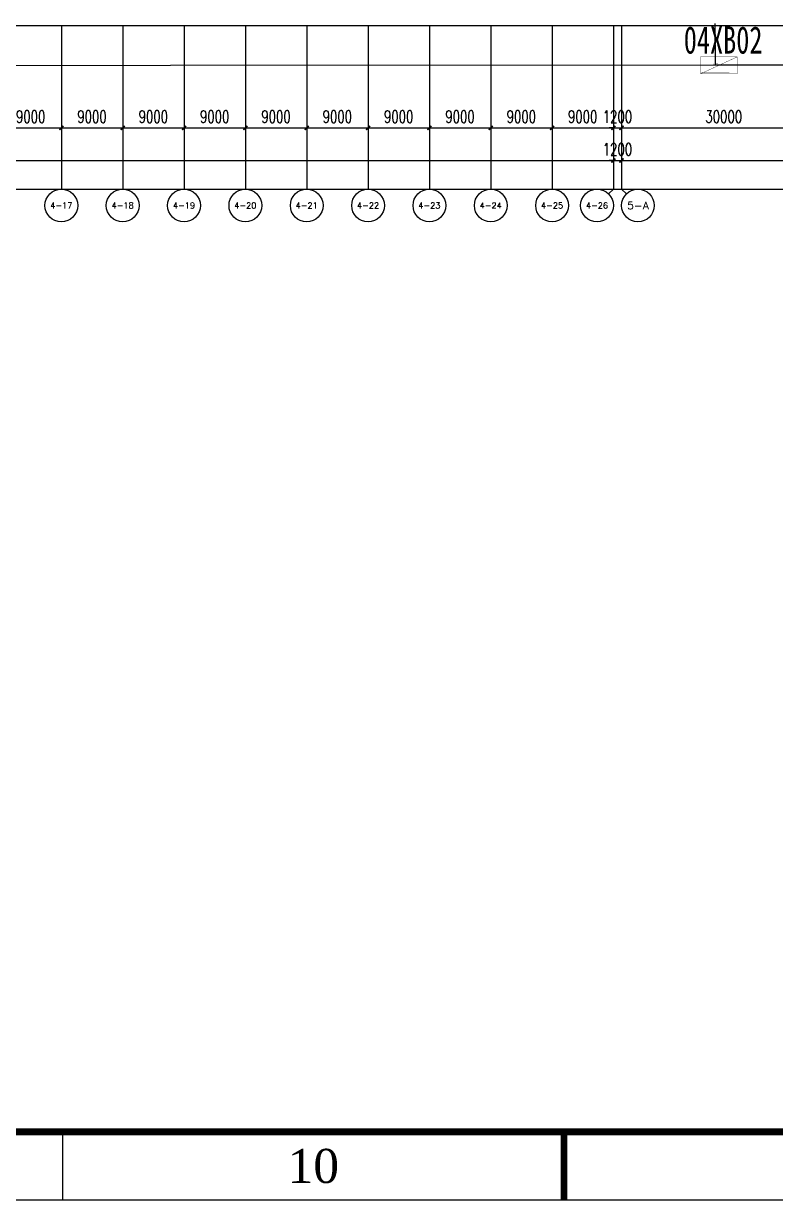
# Model space of a CAD drawing. Header units: millimetres. Extents: x 1218 to 2690, y 1163 to 1758.
# Drawn here: x 1874.7 to 1985, y 1163.3 to 1336.4 of the extents above; entities that cross this region are included whole.
import ezdxf
from ezdxf.enums import TextEntityAlignment as Align

# ---------------------------------------------------------------- set-up
doc = ezdxf.new("R2010")
doc.units = ezdxf.units.MM
for name, color, linetype in [('AXIS', 3, 'Continuous'), ('AXIS_TEXT', 7, 'Continuous'), ('PUB_DIM', 3, 'Continuous'), ('WALL', 9, 'Continuous'), ('电缆通道', 7, 'ByLayer'), ('箱变', 7, 'ByLayer'), ('箱逆', 2, 'Continuous')]:
    doc.layers.add(name, color=color, linetype=linetype)
doc.styles.add('_TCH_AXIS', font='COMPLEX', dxfattribs={"bigfont": 'GBCBIG'})
doc.styles.add('_TCH_DIM_T3', font='SIMPLEX', dxfattribs={"width": 0.705882, "bigfont": 'GBCBIG'})
doc.styles.add('Albedo', font='gbenor', dxfattribs={"bigfont": 'gbcbig'})
doc.styles.add('COMPLEX', font='COMPLEX')
doc.styles.add('Times', font='times.ttf')
doc.styles.add('仿宋1250', font='', dxfattribs={"width": 0.7071, "height": 1250})
doc.styles.get('仿宋1250').set_extended_font_data('FangSong')
doc.dimstyles.new('_TCH_ARCH&&600', dxfattribs={"dimtxt": 1785, "dimasz": 600, "dimexe": 1500, "dimexo": 1800, "dimgap": 757.5, "dimtad": 1, "dimdec": 0, "dimtxsty": '_TCH_DIM_T3', "dimblk": 'ARCHTICK', "dimcen": 2.5, "dimclrt": 7, "dimazin": 2, "dimtfac": 1, "dimtdec": 0, "dimtix": 1, "dimtmove": 2, "dimatfit": 3})

# ---------------------------------------------------------------- blocks, each defined once
blk = doc.blocks.new('_ArchTick')
at = {"color": 0, "linetype": 'ByBlock', "const_width": 0.4}
blk.add_lwpolyline([(-0.5, -0.5), (0.5, 0.5)], dxfattribs=at)
blk = doc.blocks.new('*D306')
at = {"layer": 'AXIS', "color": 0, "lineweight": -2, "transparency": 16777216}
for p, q in [((528760, 1863304), (528760, 1843804)), ((753760, 1863304), (753760, 1843804)), ((528760, 1845304), (753760, 1845304))]:
    blk.add_line(p, q, dxfattribs=at)
at = {"layer": 'Defpoints', "color": 0, "transparency": 16777216}
for p in [(528760, 1865104), (753760, 1865104), (753760, 1845304)]:
    blk.add_point(p, dxfattribs=at)
at = {"layer": 'AXIS', "color": 0, "lineweight": -2, "transparency": 16777216, "xscale": 600, "yscale": 600, "zscale": 600, "rotation": 180}
blk.add_blockref('_ArchTick', (528760, 1845304), dxfattribs=at)
at = {"layer": 'AXIS', "color": 0, "lineweight": -2, "transparency": 16777216, "xscale": 600, "yscale": 600, "zscale": 600}
blk.add_blockref('_ArchTick', (753760, 1845304), dxfattribs=at)
at = {"layer": 'AXIS', "color": 7, "transparency": 16777216, "insert": (641260, 1846954), "char_height": 1785, "attachment_point": 5, "style": '_TCH_DIM_T3'}
blk.add_mtext('\\A1;225000', dxfattribs=at)
blk = doc.blocks.new('*D322')
at = {"layer": 'AXIS', "color": 0, "lineweight": -2, "transparency": 16777216}
for p, q in [((663760, 1863304), (663760, 1848604)), ((672760, 1863304), (672760, 1848604)), ((663760, 1850104), (672760, 1850104))]:
    blk.add_line(p, q, dxfattribs=at)
at = {"layer": 'Defpoints', "color": 0, "transparency": 16777216}
for p in [(663760, 1865104), (672760, 1865104), (672760, 1850104)]:
    blk.add_point(p, dxfattribs=at)
at = {"layer": 'AXIS', "color": 0, "lineweight": -2, "transparency": 16777216, "xscale": 600, "yscale": 600, "zscale": 600, "rotation": 180}
blk.add_blockref('_ArchTick', (663760, 1850104), dxfattribs=at)
at = {"layer": 'AXIS', "color": 0, "lineweight": -2, "transparency": 16777216, "xscale": 600, "yscale": 600, "zscale": 600}
blk.add_blockref('_ArchTick', (672760, 1850104), dxfattribs=at)
at = {"layer": 'AXIS', "color": 7, "transparency": 16777216, "insert": (668260, 1851754), "char_height": 1785, "attachment_point": 5, "style": '_TCH_DIM_T3'}
blk.add_mtext('\\A1;9000', dxfattribs=at)
blk = doc.blocks.new('*D323')
at = {"layer": 'AXIS', "color": 0, "lineweight": -2, "transparency": 16777216}
for p, q in [((672760, 1863304), (672760, 1848604)), ((681760, 1863304), (681760, 1848604)), ((672760, 1850104), (681760, 1850104))]:
    blk.add_line(p, q, dxfattribs=at)
at = {"layer": 'Defpoints', "color": 0, "transparency": 16777216}
for p in [(672760, 1865104), (681760, 1865104), (681760, 1850104)]:
    blk.add_point(p, dxfattribs=at)
at = {"layer": 'AXIS', "color": 0, "lineweight": -2, "transparency": 16777216, "xscale": 600, "yscale": 600, "zscale": 600, "rotation": 180}
blk.add_blockref('_ArchTick', (672760, 1850104), dxfattribs=at)
at = {"layer": 'AXIS', "color": 0, "lineweight": -2, "transparency": 16777216, "xscale": 600, "yscale": 600, "zscale": 600}
blk.add_blockref('_ArchTick', (681760, 1850104), dxfattribs=at)
at = {"layer": 'AXIS', "color": 7, "transparency": 16777216, "insert": (677260, 1851754), "char_height": 1785, "attachment_point": 5, "style": '_TCH_DIM_T3'}
blk.add_mtext('\\A1;9000', dxfattribs=at)
blk = doc.blocks.new('*D324')
at = {"layer": 'AXIS', "color": 0, "lineweight": -2, "transparency": 16777216}
for p, q in [((681760, 1863304), (681760, 1848604)), ((690760, 1863304), (690760, 1848604)), ((681760, 1850104), (690760, 1850104))]:
    blk.add_line(p, q, dxfattribs=at)
at = {"layer": 'Defpoints', "color": 0, "transparency": 16777216}
for p in [(681760, 1865104), (690760, 1865104), (690760, 1850104)]:
    blk.add_point(p, dxfattribs=at)
at = {"layer": 'AXIS', "color": 0, "lineweight": -2, "transparency": 16777216, "xscale": 600, "yscale": 600, "zscale": 600, "rotation": 180}
blk.add_blockref('_ArchTick', (681760, 1850104), dxfattribs=at)
at = {"layer": 'AXIS', "color": 0, "lineweight": -2, "transparency": 16777216, "xscale": 600, "yscale": 600, "zscale": 600}
blk.add_blockref('_ArchTick', (690760, 1850104), dxfattribs=at)
at = {"layer": 'AXIS', "color": 7, "transparency": 16777216, "insert": (686260, 1851754), "char_height": 1785, "attachment_point": 5, "style": '_TCH_DIM_T3'}
blk.add_mtext('\\A1;9000', dxfattribs=at)
blk = doc.blocks.new('*D325')
at = {"layer": 'AXIS', "color": 0, "lineweight": -2, "transparency": 16777216}
for p, q in [((690760, 1863304), (690760, 1848604)), ((699760, 1863304), (699760, 1848604)), ((690760, 1850104), (699760, 1850104))]:
    blk.add_line(p, q, dxfattribs=at)
at = {"layer": 'Defpoints', "color": 0, "transparency": 16777216}
for p in [(690760, 1865104), (699760, 1865104), (699760, 1850104)]:
    blk.add_point(p, dxfattribs=at)
at = {"layer": 'AXIS', "color": 0, "lineweight": -2, "transparency": 16777216, "xscale": 600, "yscale": 600, "zscale": 600, "rotation": 180}
blk.add_blockref('_ArchTick', (690760, 1850104), dxfattribs=at)
at = {"layer": 'AXIS', "color": 0, "lineweight": -2, "transparency": 16777216, "xscale": 600, "yscale": 600, "zscale": 600}
blk.add_blockref('_ArchTick', (699760, 1850104), dxfattribs=at)
at = {"layer": 'AXIS', "color": 7, "transparency": 16777216, "insert": (695260, 1851754), "char_height": 1785, "attachment_point": 5, "style": '_TCH_DIM_T3'}
blk.add_mtext('\\A1;9000', dxfattribs=at)
blk = doc.blocks.new('*D326')
at = {"layer": 'AXIS', "color": 0, "lineweight": -2, "transparency": 16777216}
for p, q in [((699760, 1863304), (699760, 1848604)), ((708760, 1863304), (708760, 1848604)), ((699760, 1850104), (708760, 1850104))]:
    blk.add_line(p, q, dxfattribs=at)
at = {"layer": 'Defpoints', "color": 0, "transparency": 16777216}
for p in [(699760, 1865104), (708760, 1865104), (708760, 1850104)]:
    blk.add_point(p, dxfattribs=at)
at = {"layer": 'AXIS', "color": 0, "lineweight": -2, "transparency": 16777216, "xscale": 600, "yscale": 600, "zscale": 600, "rotation": 180}
blk.add_blockref('_ArchTick', (699760, 1850104), dxfattribs=at)
at = {"layer": 'AXIS', "color": 0, "lineweight": -2, "transparency": 16777216, "xscale": 600, "yscale": 600, "zscale": 600}
blk.add_blockref('_ArchTick', (708760, 1850104), dxfattribs=at)
at = {"layer": 'AXIS', "color": 7, "transparency": 16777216, "insert": (704260, 1851754), "char_height": 1785, "attachment_point": 5, "style": '_TCH_DIM_T3'}
blk.add_mtext('\\A1;9000', dxfattribs=at)
blk = doc.blocks.new('*D327')
at = {"layer": 'AXIS', "color": 0, "lineweight": -2, "transparency": 16777216}
for p, q in [((708760, 1863304), (708760, 1848604)), ((717760, 1863304), (717760, 1848604)), ((708760, 1850104), (717760, 1850104))]:
    blk.add_line(p, q, dxfattribs=at)
at = {"layer": 'Defpoints', "color": 0, "transparency": 16777216}
for p in [(708760, 1865104), (717760, 1865104), (717760, 1850104)]:
    blk.add_point(p, dxfattribs=at)
at = {"layer": 'AXIS', "color": 0, "lineweight": -2, "transparency": 16777216, "xscale": 600, "yscale": 600, "zscale": 600, "rotation": 180}
blk.add_blockref('_ArchTick', (708760, 1850104), dxfattribs=at)
at = {"layer": 'AXIS', "color": 0, "lineweight": -2, "transparency": 16777216, "xscale": 600, "yscale": 600, "zscale": 600}
blk.add_blockref('_ArchTick', (717760, 1850104), dxfattribs=at)
at = {"layer": 'AXIS', "color": 7, "transparency": 16777216, "insert": (713260, 1851754), "char_height": 1785, "attachment_point": 5, "style": '_TCH_DIM_T3'}
blk.add_mtext('\\A1;9000', dxfattribs=at)
blk = doc.blocks.new('*D328')
at = {"layer": 'AXIS', "color": 0, "lineweight": -2, "transparency": 16777216}
for p, q in [((717760, 1863304), (717760, 1848604)), ((726760, 1863304), (726760, 1848604)), ((717760, 1850104), (726760, 1850104))]:
    blk.add_line(p, q, dxfattribs=at)
at = {"layer": 'Defpoints', "color": 0, "transparency": 16777216}
for p in [(717760, 1865104), (726760, 1865104), (726760, 1850104)]:
    blk.add_point(p, dxfattribs=at)
at = {"layer": 'AXIS', "color": 0, "lineweight": -2, "transparency": 16777216, "xscale": 600, "yscale": 600, "zscale": 600, "rotation": 180}
blk.add_blockref('_ArchTick', (717760, 1850104), dxfattribs=at)
at = {"layer": 'AXIS', "color": 0, "lineweight": -2, "transparency": 16777216, "xscale": 600, "yscale": 600, "zscale": 600}
blk.add_blockref('_ArchTick', (726760, 1850104), dxfattribs=at)
at = {"layer": 'AXIS', "color": 7, "transparency": 16777216, "insert": (722260, 1851754), "char_height": 1785, "attachment_point": 5, "style": '_TCH_DIM_T3'}
blk.add_mtext('\\A1;9000', dxfattribs=at)
blk = doc.blocks.new('*D329')
at = {"layer": 'AXIS', "color": 0, "lineweight": -2, "transparency": 16777216}
for p, q in [((726760, 1863304), (726760, 1848604)), ((735760, 1863304), (735760, 1848604)), ((726760, 1850104), (735760, 1850104))]:
    blk.add_line(p, q, dxfattribs=at)
at = {"layer": 'Defpoints', "color": 0, "transparency": 16777216}
for p in [(726760, 1865104), (735760, 1865104), (735760, 1850104)]:
    blk.add_point(p, dxfattribs=at)
at = {"layer": 'AXIS', "color": 0, "lineweight": -2, "transparency": 16777216, "xscale": 600, "yscale": 600, "zscale": 600, "rotation": 180}
blk.add_blockref('_ArchTick', (726760, 1850104), dxfattribs=at)
at = {"layer": 'AXIS', "color": 0, "lineweight": -2, "transparency": 16777216, "xscale": 600, "yscale": 600, "zscale": 600}
blk.add_blockref('_ArchTick', (735760, 1850104), dxfattribs=at)
at = {"layer": 'AXIS', "color": 7, "transparency": 16777216, "insert": (731260, 1851754), "char_height": 1785, "attachment_point": 5, "style": '_TCH_DIM_T3'}
blk.add_mtext('\\A1;9000', dxfattribs=at)
blk = doc.blocks.new('*D330')
at = {"layer": 'AXIS', "color": 0, "lineweight": -2, "transparency": 16777216}
for p, q in [((735760, 1863304), (735760, 1848604)), ((744760, 1863304), (744760, 1848604)), ((735760, 1850104), (744760, 1850104))]:
    blk.add_line(p, q, dxfattribs=at)
at = {"layer": 'Defpoints', "color": 0, "transparency": 16777216}
for p in [(735760, 1865104), (744760, 1865104), (744760, 1850104)]:
    blk.add_point(p, dxfattribs=at)
at = {"layer": 'AXIS', "color": 0, "lineweight": -2, "transparency": 16777216, "xscale": 600, "yscale": 600, "zscale": 600, "rotation": 180}
blk.add_blockref('_ArchTick', (735760, 1850104), dxfattribs=at)
at = {"layer": 'AXIS', "color": 0, "lineweight": -2, "transparency": 16777216, "xscale": 600, "yscale": 600, "zscale": 600}
blk.add_blockref('_ArchTick', (744760, 1850104), dxfattribs=at)
at = {"layer": 'AXIS', "color": 7, "transparency": 16777216, "insert": (740260, 1851754), "char_height": 1785, "attachment_point": 5, "style": '_TCH_DIM_T3'}
blk.add_mtext('\\A1;9000', dxfattribs=at)
blk = doc.blocks.new('*D331')
at = {"layer": 'AXIS', "color": 0, "lineweight": -2, "transparency": 16777216}
for p, q in [((744760, 1863304), (744760, 1848604)), ((753760, 1863304), (753760, 1848604)), ((744760, 1850104), (753760, 1850104))]:
    blk.add_line(p, q, dxfattribs=at)
at = {"layer": 'Defpoints', "color": 0, "transparency": 16777216}
for p in [(744760, 1865104), (753760, 1865104), (753760, 1850104)]:
    blk.add_point(p, dxfattribs=at)
at = {"layer": 'AXIS', "color": 0, "lineweight": -2, "transparency": 16777216, "xscale": 600, "yscale": 600, "zscale": 600, "rotation": 180}
blk.add_blockref('_ArchTick', (744760, 1850104), dxfattribs=at)
at = {"layer": 'AXIS', "color": 0, "lineweight": -2, "transparency": 16777216, "xscale": 600, "yscale": 600, "zscale": 600}
blk.add_blockref('_ArchTick', (753760, 1850104), dxfattribs=at)
at = {"layer": 'AXIS', "color": 7, "transparency": 16777216, "insert": (749260, 1851754), "char_height": 1785, "attachment_point": 5, "style": '_TCH_DIM_T3'}
blk.add_mtext('\\A1;9000', dxfattribs=at)
blk = doc.blocks.new('*D358')
at = {"layer": 'AXIS', "color": 0, "lineweight": -2, "transparency": 16777216}
for p, q in [((754960, 1863304), (754960, 1843804)), ((874960, 1863304), (874960, 1843804)), ((754960, 1845304), (874960, 1845304))]:
    blk.add_line(p, q, dxfattribs=at)
at = {"layer": 'Defpoints', "color": 0, "transparency": 16777216}
for p in [(754960, 1865104), (874960, 1865104), (874960, 1845304)]:
    blk.add_point(p, dxfattribs=at)
at = {"layer": 'AXIS', "color": 0, "lineweight": -2, "transparency": 16777216, "xscale": 600, "yscale": 600, "zscale": 600, "rotation": 180}
blk.add_blockref('_ArchTick', (754960, 1845304), dxfattribs=at)
at = {"layer": 'AXIS', "color": 0, "lineweight": -2, "transparency": 16777216, "xscale": 600, "yscale": 600, "zscale": 600}
blk.add_blockref('_ArchTick', (874960, 1845304), dxfattribs=at)
at = {"layer": 'AXIS', "color": 7, "transparency": 16777216, "insert": (814960, 1846954), "char_height": 1785, "attachment_point": 5, "style": '_TCH_DIM_T3'}
blk.add_mtext('\\A1;120000', dxfattribs=at)
blk = doc.blocks.new('*D359')
at = {"layer": 'AXIS', "color": 0, "lineweight": -2, "transparency": 16777216}
for p, q in [((754960, 1863304), (754960, 1848604)), ((784960, 1863304), (784960, 1848604)), ((754960, 1850104), (784960, 1850104))]:
    blk.add_line(p, q, dxfattribs=at)
at = {"layer": 'Defpoints', "color": 0, "transparency": 16777216}
for p in [(754960, 1865104), (784960, 1865104), (784960, 1850104)]:
    blk.add_point(p, dxfattribs=at)
at = {"layer": 'AXIS', "color": 0, "lineweight": -2, "transparency": 16777216, "xscale": 600, "yscale": 600, "zscale": 600, "rotation": 180}
blk.add_blockref('_ArchTick', (754960, 1850104), dxfattribs=at)
at = {"layer": 'AXIS', "color": 0, "lineweight": -2, "transparency": 16777216, "xscale": 600, "yscale": 600, "zscale": 600}
blk.add_blockref('_ArchTick', (784960, 1850104), dxfattribs=at)
at = {"layer": 'AXIS', "color": 7, "transparency": 16777216, "insert": (769960, 1851754), "char_height": 1785, "attachment_point": 5, "style": '_TCH_DIM_T3'}
blk.add_mtext('\\A1;30000', dxfattribs=at)
blk = doc.blocks.new('*D136')
at = {"layer": 'Defpoints', "color": 0, "transparency": 16777216}
for p in [(753760, 1865104), (754960, 1865104), (754960, 1850104)]:
    blk.add_point(p, dxfattribs=at)
at = {"layer": 'PUB_DIM', "color": 0, "lineweight": -2, "transparency": 16777216}
for p, q in [((753760, 1863304), (753760, 1848604)), ((754960, 1863304), (754960, 1848604)), ((753760, 1850104), (753160, 1850104)), ((753760, 1850104), (754960, 1850104)), ((754960, 1850104), (755560, 1850104))]:
    blk.add_line(p, q, dxfattribs=at)
at = {"layer": 'PUB_DIM', "color": 0, "lineweight": -2, "transparency": 16777216, "xscale": 600, "yscale": 600, "zscale": 600}
blk.add_blockref('_ArchTick', (753760, 1850104), dxfattribs=at)
at = {"layer": 'PUB_DIM', "color": 0, "lineweight": -2, "transparency": 16777216, "xscale": 600, "yscale": 600, "zscale": 600, "rotation": 180}
blk.add_blockref('_ArchTick', (754960, 1850104), dxfattribs=at)
at = {"layer": 'PUB_DIM', "color": 7, "transparency": 16777216, "insert": (754360, 1851754), "char_height": 1785, "attachment_point": 5, "style": '_TCH_DIM_T3'}
blk.add_mtext('\\A1;1200', dxfattribs=at)
blk = doc.blocks.new('*D137')
at = {"layer": 'Defpoints', "color": 0, "transparency": 16777216}
for p in [(753760, 1865104), (754960, 1865104), (754960, 1845304)]:
    blk.add_point(p, dxfattribs=at)
at = {"layer": 'PUB_DIM', "color": 0, "lineweight": -2, "transparency": 16777216}
for p, q in [((753760, 1863304), (753760, 1843804)), ((754960, 1863304), (754960, 1843804)), ((753760, 1845304), (753160, 1845304)), ((753760, 1845304), (754960, 1845304)), ((754960, 1845304), (755560, 1845304))]:
    blk.add_line(p, q, dxfattribs=at)
at = {"layer": 'PUB_DIM', "color": 0, "lineweight": -2, "transparency": 16777216, "xscale": 600, "yscale": 600, "zscale": 600}
blk.add_blockref('_ArchTick', (753760, 1845304), dxfattribs=at)
at = {"layer": 'PUB_DIM', "color": 0, "lineweight": -2, "transparency": 16777216, "xscale": 600, "yscale": 600, "zscale": 600, "rotation": 180}
blk.add_blockref('_ArchTick', (754960, 1845304), dxfattribs=at)
at = {"layer": 'PUB_DIM', "color": 7, "transparency": 16777216, "insert": (754360, 1846954), "char_height": 1785, "attachment_point": 5, "style": '_TCH_DIM_T3'}
blk.add_mtext('\\A1;1200', dxfattribs=at)
blk = doc.blocks.new('*D152')
at = {"layer": 'Defpoints', "color": 0, "transparency": 16777216}
for p in [(78160, 1865104), (1243360, 1865104), (1243360, 1841104)]:
    blk.add_point(p, dxfattribs=at)
at = {"layer": 'PUB_DIM', "color": 0, "lineweight": -2, "transparency": 16777216}
for p, q in [((78160, 1863304), (78160, 1839604)), ((1243360, 1863304), (1243360, 1839604)), ((78160, 1841104), (1243360, 1841104))]:
    blk.add_line(p, q, dxfattribs=at)
at = {"layer": 'PUB_DIM', "color": 0, "lineweight": -2, "transparency": 16777216, "xscale": 600, "yscale": 600, "zscale": 600, "rotation": 180}
blk.add_blockref('_ArchTick', (78160, 1841104), dxfattribs=at)
at = {"layer": 'PUB_DIM', "color": 0, "lineweight": -2, "transparency": 16777216, "xscale": 600, "yscale": 600, "zscale": 600}
blk.add_blockref('_ArchTick', (1243360, 1841104), dxfattribs=at)
at = {"layer": 'PUB_DIM', "color": 7, "transparency": 16777216, "insert": (660760, 1842754), "char_height": 1785, "attachment_point": 5, "style": '_TCH_DIM_T3'}
blk.add_mtext('\\A1;1165200', dxfattribs=at)
blk = doc.blocks.new('_AXISO')
blk.add_circle((0, 0), 0.5)
at = {"layer": 'AXIS_TEXT', "style": 'COMPLEX', "width": 1.041667}
blk.add_attdef('A', text='', height=0.56, dxfattribs=at).set_placement((-0.25, -0.28), (0.25, -0.28), align=Align.FIT)
blk = doc.blocks.new('*D401')
at = {"layer": 'AXIS', "color": 0, "lineweight": -2, "transparency": 16777216}
for p, q in [((528760, 1863304), (528760, 1843804)), ((753760, 1863304), (753760, 1843804)), ((528760, 1845304), (753760, 1845304))]:
    blk.add_line(p, q, dxfattribs=at)
at = {"layer": 'Defpoints', "color": 0, "transparency": 16777216}
for p in [(528760, 1865104), (753760, 1865104), (753760, 1845304)]:
    blk.add_point(p, dxfattribs=at)
at = {"layer": 'AXIS', "color": 0, "lineweight": -2, "transparency": 16777216, "xscale": 600, "yscale": 600, "zscale": 600, "rotation": 180}
blk.add_blockref('_ArchTick', (528760, 1845304), dxfattribs=at)
at = {"layer": 'AXIS', "color": 0, "lineweight": -2, "transparency": 16777216, "xscale": 600, "yscale": 600, "zscale": 600}
blk.add_blockref('_ArchTick', (753760, 1845304), dxfattribs=at)
at = {"layer": 'AXIS', "color": 7, "transparency": 16777216, "insert": (641260, 1846954), "char_height": 1785, "attachment_point": 5, "style": '_TCH_DIM_T3'}
blk.add_mtext('\\A1;225000', dxfattribs=at)
blk = doc.blocks.new('*D417')
at = {"layer": 'AXIS', "color": 0, "lineweight": -2, "transparency": 16777216}
for p, q in [((663760, 1863304), (663760, 1848604)), ((672760, 1863304), (672760, 1848604)), ((663760, 1850104), (672760, 1850104))]:
    blk.add_line(p, q, dxfattribs=at)
at = {"layer": 'Defpoints', "color": 0, "transparency": 16777216}
for p in [(663760, 1865104), (672760, 1865104), (672760, 1850104)]:
    blk.add_point(p, dxfattribs=at)
at = {"layer": 'AXIS', "color": 0, "lineweight": -2, "transparency": 16777216, "xscale": 600, "yscale": 600, "zscale": 600, "rotation": 180}
blk.add_blockref('_ArchTick', (663760, 1850104), dxfattribs=at)
at = {"layer": 'AXIS', "color": 0, "lineweight": -2, "transparency": 16777216, "xscale": 600, "yscale": 600, "zscale": 600}
blk.add_blockref('_ArchTick', (672760, 1850104), dxfattribs=at)
at = {"layer": 'AXIS', "color": 7, "transparency": 16777216, "insert": (668260, 1851754), "char_height": 1785, "attachment_point": 5, "style": '_TCH_DIM_T3'}
blk.add_mtext('\\A1;9000', dxfattribs=at)
blk = doc.blocks.new('*D418')
at = {"layer": 'AXIS', "color": 0, "lineweight": -2, "transparency": 16777216}
for p, q in [((672760, 1863304), (672760, 1848604)), ((681760, 1863304), (681760, 1848604)), ((672760, 1850104), (681760, 1850104))]:
    blk.add_line(p, q, dxfattribs=at)
at = {"layer": 'Defpoints', "color": 0, "transparency": 16777216}
for p in [(672760, 1865104), (681760, 1865104), (681760, 1850104)]:
    blk.add_point(p, dxfattribs=at)
at = {"layer": 'AXIS', "color": 0, "lineweight": -2, "transparency": 16777216, "xscale": 600, "yscale": 600, "zscale": 600, "rotation": 180}
blk.add_blockref('_ArchTick', (672760, 1850104), dxfattribs=at)
at = {"layer": 'AXIS', "color": 0, "lineweight": -2, "transparency": 16777216, "xscale": 600, "yscale": 600, "zscale": 600}
blk.add_blockref('_ArchTick', (681760, 1850104), dxfattribs=at)
at = {"layer": 'AXIS', "color": 7, "transparency": 16777216, "insert": (677260, 1851754), "char_height": 1785, "attachment_point": 5, "style": '_TCH_DIM_T3'}
blk.add_mtext('\\A1;9000', dxfattribs=at)
blk = doc.blocks.new('*D419')
at = {"layer": 'AXIS', "color": 0, "lineweight": -2, "transparency": 16777216}
for p, q in [((681760, 1863304), (681760, 1848604)), ((690760, 1863304), (690760, 1848604)), ((681760, 1850104), (690760, 1850104))]:
    blk.add_line(p, q, dxfattribs=at)
at = {"layer": 'Defpoints', "color": 0, "transparency": 16777216}
for p in [(681760, 1865104), (690760, 1865104), (690760, 1850104)]:
    blk.add_point(p, dxfattribs=at)
at = {"layer": 'AXIS', "color": 0, "lineweight": -2, "transparency": 16777216, "xscale": 600, "yscale": 600, "zscale": 600, "rotation": 180}
blk.add_blockref('_ArchTick', (681760, 1850104), dxfattribs=at)
at = {"layer": 'AXIS', "color": 0, "lineweight": -2, "transparency": 16777216, "xscale": 600, "yscale": 600, "zscale": 600}
blk.add_blockref('_ArchTick', (690760, 1850104), dxfattribs=at)
at = {"layer": 'AXIS', "color": 7, "transparency": 16777216, "insert": (686260, 1851754), "char_height": 1785, "attachment_point": 5, "style": '_TCH_DIM_T3'}
blk.add_mtext('\\A1;9000', dxfattribs=at)
blk = doc.blocks.new('*D420')
at = {"layer": 'AXIS', "color": 0, "lineweight": -2, "transparency": 16777216}
for p, q in [((690760, 1863304), (690760, 1848604)), ((699760, 1863304), (699760, 1848604)), ((690760, 1850104), (699760, 1850104))]:
    blk.add_line(p, q, dxfattribs=at)
at = {"layer": 'Defpoints', "color": 0, "transparency": 16777216}
for p in [(690760, 1865104), (699760, 1865104), (699760, 1850104)]:
    blk.add_point(p, dxfattribs=at)
at = {"layer": 'AXIS', "color": 0, "lineweight": -2, "transparency": 16777216, "xscale": 600, "yscale": 600, "zscale": 600, "rotation": 180}
blk.add_blockref('_ArchTick', (690760, 1850104), dxfattribs=at)
at = {"layer": 'AXIS', "color": 0, "lineweight": -2, "transparency": 16777216, "xscale": 600, "yscale": 600, "zscale": 600}
blk.add_blockref('_ArchTick', (699760, 1850104), dxfattribs=at)
at = {"layer": 'AXIS', "color": 7, "transparency": 16777216, "insert": (695260, 1851754), "char_height": 1785, "attachment_point": 5, "style": '_TCH_DIM_T3'}
blk.add_mtext('\\A1;9000', dxfattribs=at)
blk = doc.blocks.new('*D421')
at = {"layer": 'AXIS', "color": 0, "lineweight": -2, "transparency": 16777216}
for p, q in [((699760, 1863304), (699760, 1848604)), ((708760, 1863304), (708760, 1848604)), ((699760, 1850104), (708760, 1850104))]:
    blk.add_line(p, q, dxfattribs=at)
at = {"layer": 'Defpoints', "color": 0, "transparency": 16777216}
for p in [(699760, 1865104), (708760, 1865104), (708760, 1850104)]:
    blk.add_point(p, dxfattribs=at)
at = {"layer": 'AXIS', "color": 0, "lineweight": -2, "transparency": 16777216, "xscale": 600, "yscale": 600, "zscale": 600, "rotation": 180}
blk.add_blockref('_ArchTick', (699760, 1850104), dxfattribs=at)
at = {"layer": 'AXIS', "color": 0, "lineweight": -2, "transparency": 16777216, "xscale": 600, "yscale": 600, "zscale": 600}
blk.add_blockref('_ArchTick', (708760, 1850104), dxfattribs=at)
at = {"layer": 'AXIS', "color": 7, "transparency": 16777216, "insert": (704260, 1851754), "char_height": 1785, "attachment_point": 5, "style": '_TCH_DIM_T3'}
blk.add_mtext('\\A1;9000', dxfattribs=at)
blk = doc.blocks.new('*D422')
at = {"layer": 'AXIS', "color": 0, "lineweight": -2, "transparency": 16777216}
for p, q in [((708760, 1863304), (708760, 1848604)), ((717760, 1863304), (717760, 1848604)), ((708760, 1850104), (717760, 1850104))]:
    blk.add_line(p, q, dxfattribs=at)
at = {"layer": 'Defpoints', "color": 0, "transparency": 16777216}
for p in [(708760, 1865104), (717760, 1865104), (717760, 1850104)]:
    blk.add_point(p, dxfattribs=at)
at = {"layer": 'AXIS', "color": 0, "lineweight": -2, "transparency": 16777216, "xscale": 600, "yscale": 600, "zscale": 600, "rotation": 180}
blk.add_blockref('_ArchTick', (708760, 1850104), dxfattribs=at)
at = {"layer": 'AXIS', "color": 0, "lineweight": -2, "transparency": 16777216, "xscale": 600, "yscale": 600, "zscale": 600}
blk.add_blockref('_ArchTick', (717760, 1850104), dxfattribs=at)
at = {"layer": 'AXIS', "color": 7, "transparency": 16777216, "insert": (713260, 1851754), "char_height": 1785, "attachment_point": 5, "style": '_TCH_DIM_T3'}
blk.add_mtext('\\A1;9000', dxfattribs=at)
blk = doc.blocks.new('*D423')
at = {"layer": 'AXIS', "color": 0, "lineweight": -2, "transparency": 16777216}
for p, q in [((717760, 1863304), (717760, 1848604)), ((726760, 1863304), (726760, 1848604)), ((717760, 1850104), (726760, 1850104))]:
    blk.add_line(p, q, dxfattribs=at)
at = {"layer": 'Defpoints', "color": 0, "transparency": 16777216}
for p in [(717760, 1865104), (726760, 1865104), (726760, 1850104)]:
    blk.add_point(p, dxfattribs=at)
at = {"layer": 'AXIS', "color": 0, "lineweight": -2, "transparency": 16777216, "xscale": 600, "yscale": 600, "zscale": 600, "rotation": 180}
blk.add_blockref('_ArchTick', (717760, 1850104), dxfattribs=at)
at = {"layer": 'AXIS', "color": 0, "lineweight": -2, "transparency": 16777216, "xscale": 600, "yscale": 600, "zscale": 600}
blk.add_blockref('_ArchTick', (726760, 1850104), dxfattribs=at)
at = {"layer": 'AXIS', "color": 7, "transparency": 16777216, "insert": (722260, 1851754), "char_height": 1785, "attachment_point": 5, "style": '_TCH_DIM_T3'}
blk.add_mtext('\\A1;9000', dxfattribs=at)
blk = doc.blocks.new('*D424')
at = {"layer": 'AXIS', "color": 0, "lineweight": -2, "transparency": 16777216}
for p, q in [((726760, 1863304), (726760, 1848604)), ((735760, 1863304), (735760, 1848604)), ((726760, 1850104), (735760, 1850104))]:
    blk.add_line(p, q, dxfattribs=at)
at = {"layer": 'Defpoints', "color": 0, "transparency": 16777216}
for p in [(726760, 1865104), (735760, 1865104), (735760, 1850104)]:
    blk.add_point(p, dxfattribs=at)
at = {"layer": 'AXIS', "color": 0, "lineweight": -2, "transparency": 16777216, "xscale": 600, "yscale": 600, "zscale": 600, "rotation": 180}
blk.add_blockref('_ArchTick', (726760, 1850104), dxfattribs=at)
at = {"layer": 'AXIS', "color": 0, "lineweight": -2, "transparency": 16777216, "xscale": 600, "yscale": 600, "zscale": 600}
blk.add_blockref('_ArchTick', (735760, 1850104), dxfattribs=at)
at = {"layer": 'AXIS', "color": 7, "transparency": 16777216, "insert": (731260, 1851754), "char_height": 1785, "attachment_point": 5, "style": '_TCH_DIM_T3'}
blk.add_mtext('\\A1;9000', dxfattribs=at)
blk = doc.blocks.new('*D425')
at = {"layer": 'AXIS', "color": 0, "lineweight": -2, "transparency": 16777216}
for p, q in [((735760, 1863304), (735760, 1848604)), ((744760, 1863304), (744760, 1848604)), ((735760, 1850104), (744760, 1850104))]:
    blk.add_line(p, q, dxfattribs=at)
at = {"layer": 'Defpoints', "color": 0, "transparency": 16777216}
for p in [(735760, 1865104), (744760, 1865104), (744760, 1850104)]:
    blk.add_point(p, dxfattribs=at)
at = {"layer": 'AXIS', "color": 0, "lineweight": -2, "transparency": 16777216, "xscale": 600, "yscale": 600, "zscale": 600, "rotation": 180}
blk.add_blockref('_ArchTick', (735760, 1850104), dxfattribs=at)
at = {"layer": 'AXIS', "color": 0, "lineweight": -2, "transparency": 16777216, "xscale": 600, "yscale": 600, "zscale": 600}
blk.add_blockref('_ArchTick', (744760, 1850104), dxfattribs=at)
at = {"layer": 'AXIS', "color": 7, "transparency": 16777216, "insert": (740260, 1851754), "char_height": 1785, "attachment_point": 5, "style": '_TCH_DIM_T3'}
blk.add_mtext('\\A1;9000', dxfattribs=at)
blk = doc.blocks.new('*D426')
at = {"layer": 'AXIS', "color": 0, "lineweight": -2, "transparency": 16777216}
for p, q in [((744760, 1863304), (744760, 1848604)), ((753760, 1863304), (753760, 1848604)), ((744760, 1850104), (753760, 1850104))]:
    blk.add_line(p, q, dxfattribs=at)
at = {"layer": 'Defpoints', "color": 0, "transparency": 16777216}
for p in [(744760, 1865104), (753760, 1865104), (753760, 1850104)]:
    blk.add_point(p, dxfattribs=at)
at = {"layer": 'AXIS', "color": 0, "lineweight": -2, "transparency": 16777216, "xscale": 600, "yscale": 600, "zscale": 600, "rotation": 180}
blk.add_blockref('_ArchTick', (744760, 1850104), dxfattribs=at)
at = {"layer": 'AXIS', "color": 0, "lineweight": -2, "transparency": 16777216, "xscale": 600, "yscale": 600, "zscale": 600}
blk.add_blockref('_ArchTick', (753760, 1850104), dxfattribs=at)
at = {"layer": 'AXIS', "color": 7, "transparency": 16777216, "insert": (749260, 1851754), "char_height": 1785, "attachment_point": 5, "style": '_TCH_DIM_T3'}
blk.add_mtext('\\A1;9000', dxfattribs=at)
blk = doc.blocks.new('*D153')
at = {"layer": 'AXIS', "color": 0, "lineweight": -2, "transparency": 16777216}
for p, q in [((754960, 1863304), (754960, 1843804)), ((874960, 1863304), (874960, 1843804)), ((754960, 1845304), (874960, 1845304))]:
    blk.add_line(p, q, dxfattribs=at)
at = {"layer": 'Defpoints', "color": 0, "transparency": 16777216}
for p in [(754960, 1865104), (874960, 1865104), (874960, 1845304)]:
    blk.add_point(p, dxfattribs=at)
at = {"layer": 'AXIS', "color": 0, "lineweight": -2, "transparency": 16777216, "xscale": 600, "yscale": 600, "zscale": 600, "rotation": 180}
blk.add_blockref('_ArchTick', (754960, 1845304), dxfattribs=at)
at = {"layer": 'AXIS', "color": 0, "lineweight": -2, "transparency": 16777216, "xscale": 600, "yscale": 600, "zscale": 600}
blk.add_blockref('_ArchTick', (874960, 1845304), dxfattribs=at)
at = {"layer": 'AXIS', "color": 7, "transparency": 16777216, "insert": (814960, 1846954), "char_height": 1785, "attachment_point": 5, "style": '_TCH_DIM_T3'}
blk.add_mtext('\\A1;120000', dxfattribs=at)
blk = doc.blocks.new('*D154')
at = {"layer": 'AXIS', "color": 0, "lineweight": -2, "transparency": 16777216}
for p, q in [((754960, 1863304), (754960, 1848604)), ((784960, 1863304), (784960, 1848604)), ((754960, 1850104), (784960, 1850104))]:
    blk.add_line(p, q, dxfattribs=at)
at = {"layer": 'Defpoints', "color": 0, "transparency": 16777216}
for p in [(754960, 1865104), (784960, 1865104), (784960, 1850104)]:
    blk.add_point(p, dxfattribs=at)
at = {"layer": 'AXIS', "color": 0, "lineweight": -2, "transparency": 16777216, "xscale": 600, "yscale": 600, "zscale": 600, "rotation": 180}
blk.add_blockref('_ArchTick', (754960, 1850104), dxfattribs=at)
at = {"layer": 'AXIS', "color": 0, "lineweight": -2, "transparency": 16777216, "xscale": 600, "yscale": 600, "zscale": 600}
blk.add_blockref('_ArchTick', (784960, 1850104), dxfattribs=at)
at = {"layer": 'AXIS', "color": 7, "transparency": 16777216, "insert": (769960, 1851754), "char_height": 1785, "attachment_point": 5, "style": '_TCH_DIM_T3'}
blk.add_mtext('\\A1;30000', dxfattribs=at)
blk = doc.blocks.new('*D553')
at = {"layer": 'Defpoints', "color": 0, "transparency": 16777216}
for p in [(753760, 1865104), (754960, 1865104), (754960, 1850104)]:
    blk.add_point(p, dxfattribs=at)
at = {"layer": 'PUB_DIM', "color": 0, "lineweight": -2, "transparency": 16777216}
for p, q in [((753760, 1863304), (753760, 1848604)), ((754960, 1863304), (754960, 1848604)), ((753760, 1850104), (753160, 1850104)), ((753760, 1850104), (754960, 1850104)), ((754960, 1850104), (755560, 1850104))]:
    blk.add_line(p, q, dxfattribs=at)
at = {"layer": 'PUB_DIM', "color": 0, "lineweight": -2, "transparency": 16777216, "xscale": 600, "yscale": 600, "zscale": 600}
blk.add_blockref('_ArchTick', (753760, 1850104), dxfattribs=at)
at = {"layer": 'PUB_DIM', "color": 0, "lineweight": -2, "transparency": 16777216, "xscale": 600, "yscale": 600, "zscale": 600, "rotation": 180}
blk.add_blockref('_ArchTick', (754960, 1850104), dxfattribs=at)
at = {"layer": 'PUB_DIM', "color": 7, "transparency": 16777216, "insert": (754360, 1851754), "char_height": 1785, "attachment_point": 5, "style": '_TCH_DIM_T3'}
blk.add_mtext('\\A1;1200', dxfattribs=at)
blk = doc.blocks.new('*D554')
at = {"layer": 'Defpoints', "color": 0, "transparency": 16777216}
for p in [(753760, 1865104), (754960, 1865104), (754960, 1845304)]:
    blk.add_point(p, dxfattribs=at)
at = {"layer": 'PUB_DIM', "color": 0, "lineweight": -2, "transparency": 16777216}
for p, q in [((753760, 1863304), (753760, 1843804)), ((754960, 1863304), (754960, 1843804)), ((753760, 1845304), (753160, 1845304)), ((753760, 1845304), (754960, 1845304)), ((754960, 1845304), (755560, 1845304))]:
    blk.add_line(p, q, dxfattribs=at)
at = {"layer": 'PUB_DIM', "color": 0, "lineweight": -2, "transparency": 16777216, "xscale": 600, "yscale": 600, "zscale": 600}
blk.add_blockref('_ArchTick', (753760, 1845304), dxfattribs=at)
at = {"layer": 'PUB_DIM', "color": 0, "lineweight": -2, "transparency": 16777216, "xscale": 600, "yscale": 600, "zscale": 600, "rotation": 180}
blk.add_blockref('_ArchTick', (754960, 1845304), dxfattribs=at)
at = {"layer": 'PUB_DIM', "color": 7, "transparency": 16777216, "insert": (754360, 1846954), "char_height": 1785, "attachment_point": 5, "style": '_TCH_DIM_T3'}
blk.add_mtext('\\A1;1200', dxfattribs=at)
blk = doc.blocks.new('*D569')
at = {"layer": 'Defpoints', "color": 0, "transparency": 16777216}
for p in [(78160, 1865104), (1243360, 1865104), (1243360, 1841104)]:
    blk.add_point(p, dxfattribs=at)
at = {"layer": 'PUB_DIM', "color": 0, "lineweight": -2, "transparency": 16777216}
for p, q in [((78160, 1863304), (78160, 1839604)), ((1243360, 1863304), (1243360, 1839604)), ((78160, 1841104), (1243360, 1841104))]:
    blk.add_line(p, q, dxfattribs=at)
at = {"layer": 'PUB_DIM', "color": 0, "lineweight": -2, "transparency": 16777216, "xscale": 600, "yscale": 600, "zscale": 600, "rotation": 180}
blk.add_blockref('_ArchTick', (78160, 1841104), dxfattribs=at)
at = {"layer": 'PUB_DIM', "color": 0, "lineweight": -2, "transparency": 16777216, "xscale": 600, "yscale": 600, "zscale": 600}
blk.add_blockref('_ArchTick', (1243360, 1841104), dxfattribs=at)
at = {"layer": 'PUB_DIM', "color": 7, "transparency": 16777216, "insert": (660760, 1842754), "char_height": 1785, "attachment_point": 5, "style": '_TCH_DIM_T3'}
blk.add_mtext('\\A1;1165200', dxfattribs=at)
blk = doc.blocks.new('*U710', base_point=(205, 115))
at = {"layer": '箱变', "const_width": 2.5}
blk.add_lwpolyline([(0, 0), (410, 0), (410, 230), (0, 230)], close=True, dxfattribs=at)
at = {"layer": '箱变', "style": 'Albedo'}
blk.add_text('变压器', height=25, dxfattribs=at).set_placement((205, 115), align=Align.MIDDLE_CENTER)
blk = doc.blocks.new('*U717')
at = {"color": 5}
blk.add_lwpolyline([(0, 0), (1471, 0), (1471, 594), (0, 594)], close=True, dxfattribs=at)
blk = doc.blocks.new('DT1')
at = {"layer": 'AXIS', "color": 252, "true_color": 0x939598}
for p, q in [((672759.9, 1865103.7), (672759.9, 1841103.7)), ((681759.9, 1865103.7), (681759.9, 1841103.7)), ((690759.9, 1865103.7), (690759.9, 1841103.7)), ((699759.9, 1865103.7), (699759.9, 1841103.7)), ((708759.9, 1865103.7), (708759.9, 1841103.7)), ((717759.9, 1865103.7), (717759.9, 1841103.7)), ((726759.9, 1865103.7), (726759.9, 1841103.7)), ((735759.9, 1865103.7), (735759.9, 1841103.7)), ((744759.9, 1865103.7), (744759.9, 1841103.7)), ((753759.9, 1865103.7), (753759.9, 1841103.7)), ((754959.9, 1865103.7), (754959.9, 1841103.7)), ((753056.9, 1840400.8), (753759.9, 1841103.7)), ((755662.8, 1840400.8), (754959.9, 1841103.7))]:
    blk.add_line(p, q, dxfattribs=at)
at = {"layer": 'WALL'}
blk.add_line((77859.9, 1865103.7), (1243659.9, 1865103.7), dxfattribs=at)
at = {"layer": 'AXIS', "color": 252, "true_color": 0x939598}
ref = blk.add_blockref('_AXISO', (672759.9, 1838703.7), dxfattribs=dict(at, xscale=4800, yscale=4800, zscale=4800))
ref.add_attrib('A', '4-17', dxfattribs={"layer": 'AXIS_TEXT', "height": 894.89, "style": '_TCH_AXIS'}).set_placement((671140.5, 1838256.3), (674379.2, 1838256.3), align=Align.FIT)
ref = blk.add_blockref('_AXISO', (681759.9, 1838703.7), dxfattribs=dict(at, xscale=4800, yscale=4800, zscale=4800))
ref.add_attrib('A', '4-18', dxfattribs={"layer": 'AXIS_TEXT', "height": 894.89, "style": '_TCH_AXIS'}).set_placement((680140.5, 1838256.3), (683379.2, 1838256.3), align=Align.FIT)
ref = blk.add_blockref('_AXISO', (690759.9, 1838703.7), dxfattribs=dict(at, xscale=4800, yscale=4800, zscale=4800))
ref.add_attrib('A', '4-19', dxfattribs={"layer": 'AXIS_TEXT', "height": 894.89, "style": '_TCH_AXIS'}).set_placement((689140.5, 1838256.3), (692379.2, 1838256.3), align=Align.FIT)
ref = blk.add_blockref('_AXISO', (699759.9, 1838703.7), dxfattribs=dict(at, xscale=4800, yscale=4800, zscale=4800))
ref.add_attrib('A', '4-20', dxfattribs={"layer": 'AXIS_TEXT', "height": 843.23, "style": '_TCH_AXIS'}).set_placement((698133.6, 1838282.1), (701386.1, 1838282.1), align=Align.FIT)
ref = blk.add_blockref('_AXISO', (708759.9, 1838703.7), dxfattribs=dict(at, xscale=4800, yscale=4800, zscale=4800))
ref.add_attrib('A', '4-21', dxfattribs={"layer": 'AXIS_TEXT', "height": 894.89, "style": '_TCH_AXIS'}).set_placement((707140.5, 1838256.3), (710379.2, 1838256.3), align=Align.FIT)
ref = blk.add_blockref('_AXISO', (717759.9, 1838703.7), dxfattribs=dict(at, xscale=4800, yscale=4800, zscale=4800))
ref.add_attrib('A', '4-22', dxfattribs={"layer": 'AXIS_TEXT', "height": 843.23, "style": '_TCH_AXIS'}).set_placement((716133.6, 1838282.1), (719386.1, 1838282.1), align=Align.FIT)
ref = blk.add_blockref('_AXISO', (726759.9, 1838703.7), dxfattribs=dict(at, xscale=4800, yscale=4800, zscale=4800))
ref.add_attrib('A', '4-23', dxfattribs={"layer": 'AXIS_TEXT', "height": 843.23, "style": '_TCH_AXIS'}).set_placement((725133.6, 1838282.1), (728386.1, 1838282.1), align=Align.FIT)
ref = blk.add_blockref('_AXISO', (735759.9, 1838703.7), dxfattribs=dict(at, xscale=4800, yscale=4800, zscale=4800))
ref.add_attrib('A', '4-24', dxfattribs={"layer": 'AXIS_TEXT', "height": 824.15, "style": '_TCH_AXIS'}).set_placement((734131.2, 1838291.6), (737388.5, 1838291.6), align=Align.FIT)
ref = blk.add_blockref('_AXISO', (744759.9, 1838703.7), dxfattribs=dict(at, xscale=4800, yscale=4800, zscale=4800))
ref.add_attrib('A', '4-25', dxfattribs={"layer": 'AXIS_TEXT', "height": 843.23, "style": '_TCH_AXIS'}).set_placement((743133.6, 1838282.1), (746386.1, 1838282.1), align=Align.FIT)
ref = blk.add_blockref('_AXISO', (751359.9, 1838703.7), dxfattribs=dict(at, xscale=4800, yscale=4800, zscale=4800))
ref.add_attrib('A', '4-26', dxfattribs={"layer": 'AXIS_TEXT', "height": 843.23, "style": '_TCH_AXIS'}).set_placement((749733.6, 1838282.1), (752986.1, 1838282.1), align=Align.FIT)
ref = blk.add_blockref('_AXISO', (757359.9, 1838703.7), dxfattribs=dict(at, xscale=4800, yscale=4800, zscale=4800))
ref.add_attrib('A', '5-A', dxfattribs={"layer": 'AXIS_TEXT', "height": 1047.55, "style": '_TCH_AXIS'}).set_placement((755763.6, 1838179.9), (758956.1, 1838179.9), align=Align.FIT)
for p1, p2, distance, picture, middle in [((528759.9, 1865103.7), (753759.9, 1865103.7), -19800, '*D306', (641259.9, 1846953.7)), ((528759.9, 1865103.7), (753759.9, 1865103.7), -19800, '*D401', (641259.9, 1846953.7)), ((663759.9, 1865103.7), (672759.9, 1865103.7), -15000, '*D322', (668259.9, 1851753.7)), ((663759.9, 1865103.7), (672759.9, 1865103.7), -15000, '*D417', (668259.9, 1851753.7)), ((672759.9, 1865103.7), (681759.9, 1865103.7), -15000, '*D323', (677259.9, 1851753.7)), ((672759.9, 1865103.7), (681759.9, 1865103.7), -15000, '*D418', (677259.9, 1851753.7)), ((681759.9, 1865103.7), (690759.9, 1865103.7), -15000, '*D324', (686259.9, 1851753.7)), ((681759.9, 1865103.7), (690759.9, 1865103.7), -15000, '*D419', (686259.9, 1851753.7)), ((690759.9, 1865103.7), (699759.9, 1865103.7), -15000, '*D325', (695259.9, 1851753.7)), ((690759.9, 1865103.7), (699759.9, 1865103.7), -15000, '*D420', (695259.9, 1851753.7)), ((699759.9, 1865103.7), (708759.9, 1865103.7), -15000, '*D326', (704259.9, 1851753.7)), ((699759.9, 1865103.7), (708759.9, 1865103.7), -15000, '*D421', (704259.9, 1851753.7)), ((708759.9, 1865103.7), (717759.9, 1865103.7), -15000, '*D327', (713259.9, 1851753.7)), ((708759.9, 1865103.7), (717759.9, 1865103.7), -15000, '*D422', (713259.9, 1851753.7)), ((717759.9, 1865103.7), (726759.9, 1865103.7), -15000, '*D328', (722259.9, 1851753.7)), ((717759.9, 1865103.7), (726759.9, 1865103.7), -15000, '*D423', (722259.9, 1851753.7)), ((726759.9, 1865103.7), (735759.9, 1865103.7), -15000, '*D329', (731259.9, 1851753.7)), ((726759.9, 1865103.7), (735759.9, 1865103.7), -15000, '*D424', (731259.9, 1851753.7)), ((735759.9, 1865103.7), (744759.9, 1865103.7), -15000, '*D330', (740259.9, 1851753.7)), ((735759.9, 1865103.7), (744759.9, 1865103.7), -15000, '*D425', (740259.9, 1851753.7)), ((744759.9, 1865103.7), (753759.9, 1865103.7), -15000, '*D331', (749259.9, 1851753.7)), ((744759.9, 1865103.7), (753759.9, 1865103.7), -15000, '*D426', (749259.9, 1851753.7)), ((754959.9, 1865103.7), (874959.9, 1865103.7), -19800, '*D358', (814959.9, 1846953.7)), ((754959.9, 1865103.7), (784959.9, 1865103.7), -15000, '*D359', (769959.9, 1851753.7)), ((754959.9, 1865103.7), (874959.9, 1865103.7), -19800, '*D153', (814959.9, 1846953.7)), ((754959.9, 1865103.7), (784959.9, 1865103.7), -15000, '*D154', (769959.9, 1851753.7))]:
    dim = blk.add_aligned_dim(p1=p1, p2=p2, distance=distance, dimstyle='_TCH_ARCH&&600', dxfattribs=at)
    dim.commit()
    dim.dimension.update_dxf_attribs({"geometry": picture, "text_midpoint": middle})
at = {"layer": 'PUB_DIM', "color": 252, "true_color": 0x939598}
for p1, p2, distance, picture, middle in [((78159.9, 1865103.7), (1243359.9, 1865103.7), -24000, '*D152', (660759.9, 1842753.7)), ((78159.9, 1865103.7), (1243359.9, 1865103.7), -24000, '*D569', (660759.9, 1842753.7)), ((753759.9, 1865103.7), (754959.9, 1865103.7), -15000, '*D136', (754359.9, 1851753.7)), ((753759.9, 1865103.7), (754959.9, 1865103.7), -19800, '*D137', (754359.9, 1846953.7)), ((753759.9, 1865103.7), (754959.9, 1865103.7), -15000, '*D553', (754359.9, 1851753.7)), ((753759.9, 1865103.7), (754959.9, 1865103.7), -19800, '*D554', (754359.9, 1846953.7))]:
    dim = blk.add_aligned_dim(p1=p1, p2=p2, distance=distance, dimstyle='_TCH_ARCH&&600', dxfattribs=at)
    dim.commit()
    dim.dimension.update_dxf_attribs({"geometry": picture, "text_midpoint": middle})

msp = doc.modelspace()

# ---------------------------------------------------------------- linework, layer by layer
at = {"color": 5}
for p, q in [((1880.419, 1163.775), (1880.419, 1173.775)), ((1953.969, 1163.775), (1953.969, 1173.775))]:
    msp.add_line(p, q, dxfattribs=at)
at = {"color": 5, "const_width": 1}
msp.add_lwpolyline([(1243.469, 1173.775), (2679.469, 1173.775), (2679.469, 1747.775), (1243.469, 1747.775)], close=True, dxfattribs=at)
msp.add_lwpolyline([(1953.969, 1163.775), (1953.969, 1173.775)], dxfattribs=at)
at = {"layer": '电缆通道', "color": 6}
for points in [[(1976.125, 1336.45, 0.001), (1976.174, 1330.416, 0.01)], [(1976.125, 1336.45, 12), (1976.125, 1336.45, 0.001)], [(1736.306, 1330.257, 0.01), (1976.174, 1330.416, 0.01)], [(1976.174, 1330.416, 0.01), (2466, 1330.416, 0.01)]]:
    msp.add_polyline3d(points, dxfattribs=at)
at = {"layer": '箱逆', "color": 2, "const_width": 0.05, "elevation": 12.3}
msp.add_lwpolyline([(1973.999, 1331.571), (1979.399, 1331.571), (1979.399, 1329.071), (1973.999, 1329.071)], close=True, dxfattribs=at)
msp.add_lwpolyline([(1973.999, 1329.071), (1979.399, 1331.571)], dxfattribs=at)

# ---------------------------------------------------------------- block references
msp.add_blockref('*U717', (1218.469, 1163.775))
at = {"xscale": 0.001, "yscale": 0.001, "zscale": 0.001}
msp.add_blockref('DT1', (1207.461, -528.954, 12.3), dxfattribs=at)
at = {"layer": '箱变', "xscale": 0.01, "yscale": 0.01, "zscale": 0.01}
msp.add_blockref('*U710', (1976.174, 1330.416, 1.16), dxfattribs=at)

# ---------------------------------------------------------------- texts
at = {"color": 4, "style": 'Times'}
msp.add_text('10', height=5, dxfattribs=at).set_placement((1917.194, 1168.775), align=Align.MIDDLE)
at = {"layer": '箱逆', "style": '仿宋1250', "width": 0.7071}
msp.add_text('04XB02', height=4, dxfattribs=at).set_placement((1977.323, 1334.014, 12.3), align=Align.MIDDLE)

doc.saveas('drawing.dxf')
